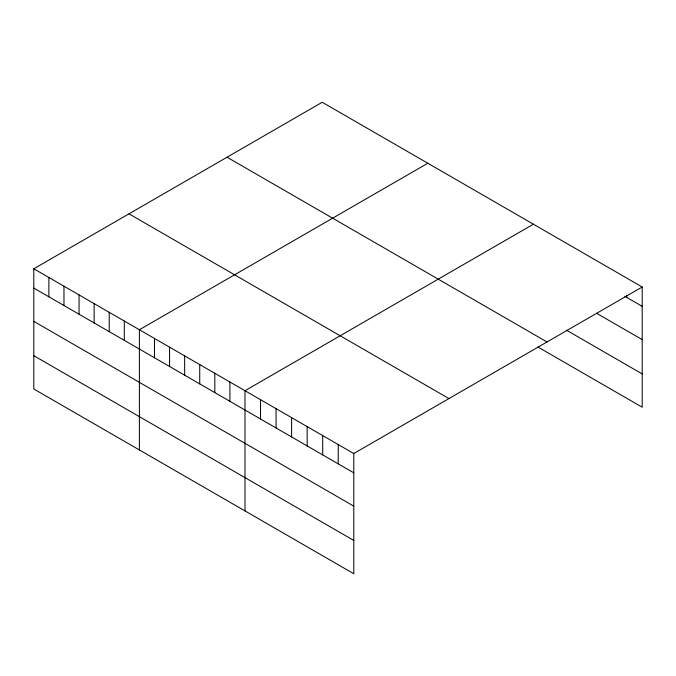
<?xml version="1.0" encoding="UTF-8"?>
<svg xmlns="http://www.w3.org/2000/svg" width="676" height="676" viewBox="0 0 676 676"><rect width="100%" height="100%" fill="white"/><g stroke="black" fill="none" stroke-linecap="round" stroke-linejoin="round"><path stroke-width="1.01" d="M33.8 268.786L353.785 453.528L353.785 573.73L33.8 388.987L33.8 268.786L322.215 102.27L642.2 287.013L642.2 407.214L537.978 347.041M427.815 163.237L139.391 329.753L139.391 449.954M533.406 224.204L244.991 390.72L244.991 510.921M353.785 453.528L642.2 287.013M624.827 296.291L642.2 306.321M596.486 313.225L642.2 339.614M566.319 330.108L642.2 373.921M227.043 157.221L547.019 341.963M128.981 213.836L448.957 398.578M33.8 288.094L353.785 472.837M33.8 321.387L353.785 506.13M33.8 355.694L353.785 540.437M626.66 295.311L626.66 297.347M338.245 444.555L338.245 463.863M322.697 435.581L322.697 454.889M307.157 426.607L307.157 445.915M291.618 417.633L291.618 436.941M276.07 408.659L276.07 427.967M260.53 399.685L260.53 418.993M229.908 382.008L229.908 401.316M214.816 373.296L214.816 392.604M199.733 364.592L199.733 383.892M184.649 355.88L184.649 375.188M169.566 347.168L169.566 366.476M154.483 338.465L154.483 357.765M124.308 321.041L124.308 340.349M109.225 312.329L109.225 331.637M94.141 303.625L94.141 322.934M79.058 294.913L79.058 314.222M63.967 286.201L63.967 305.51M48.883 277.498L48.883 296.806"/></g></svg>
